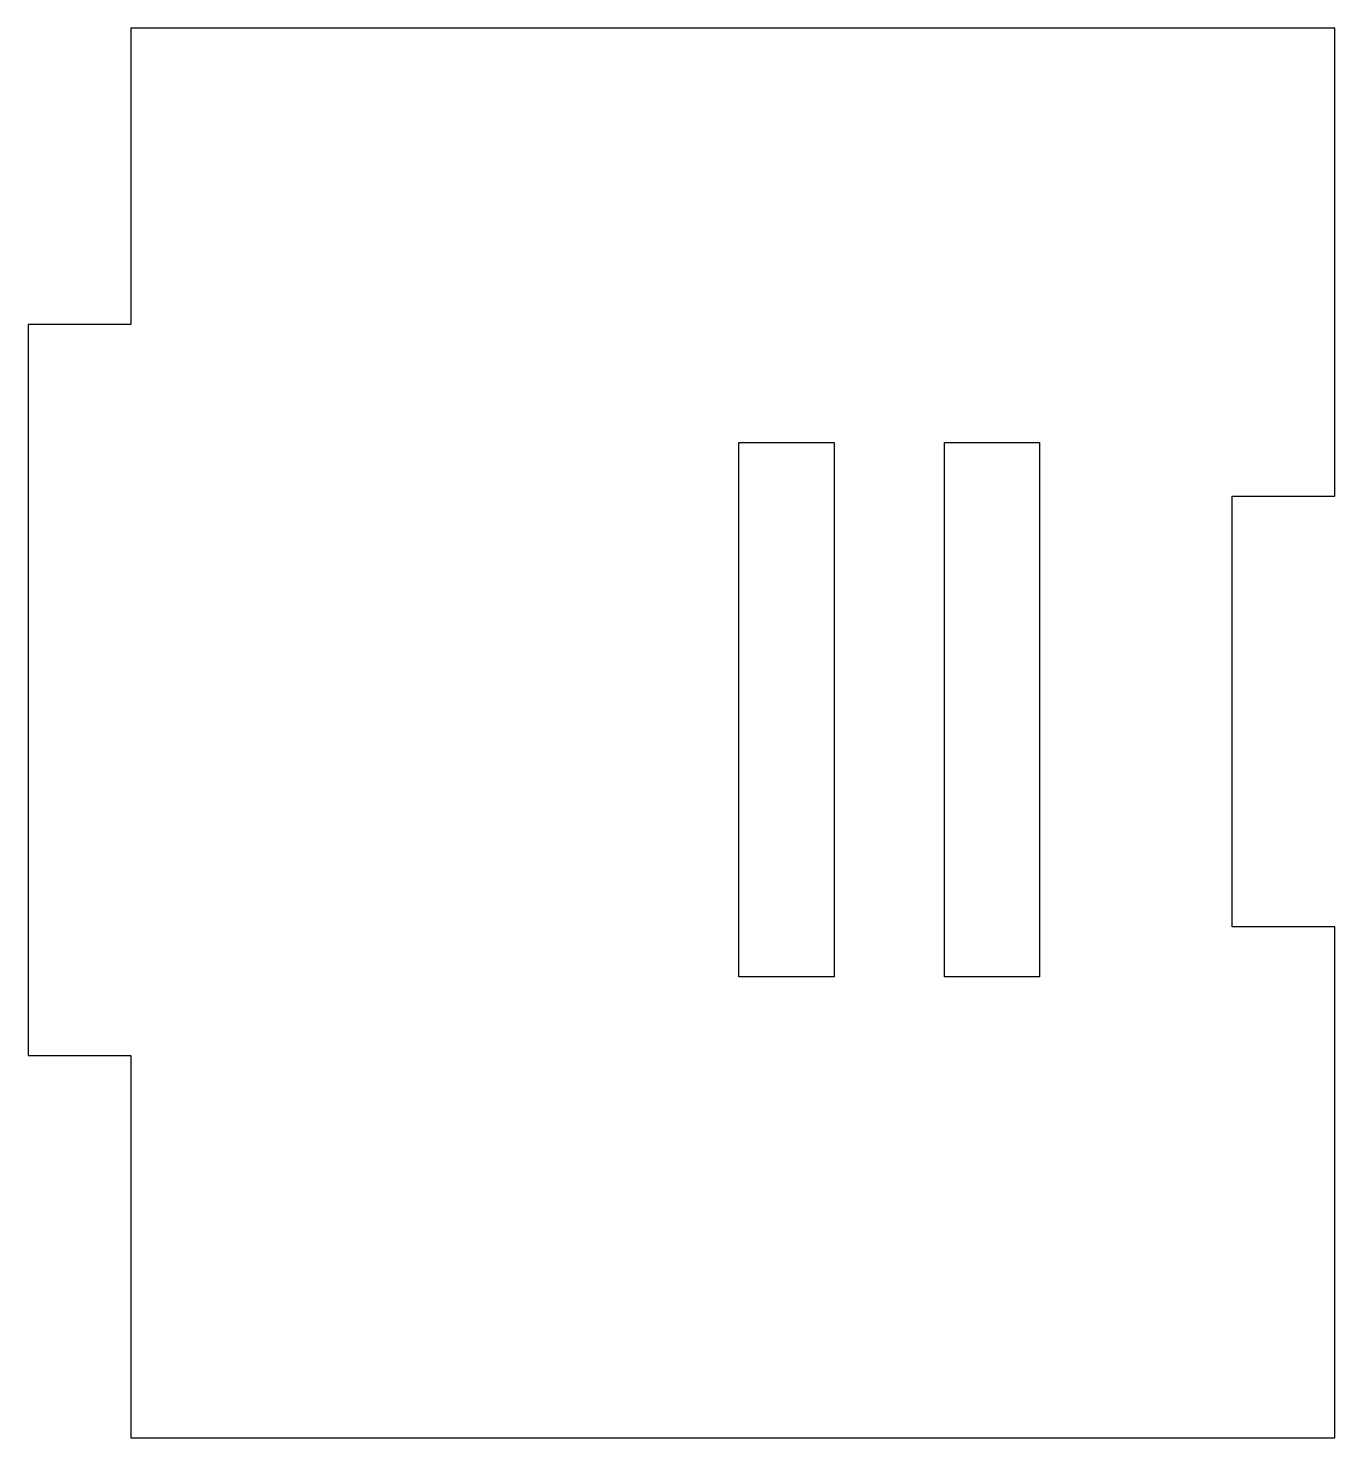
# Model space of a CAD drawing. Header units: millimetres. Extents: x -6.4 to 6.4, y -6.9 to 6.9.
import ezdxf

# ---------------------------------------------------------------- set-up
doc = ezdxf.new("R2010")
doc.units = ezdxf.units.MM
doc.layers.get('0').update_dxf_attribs({"linetype": 'CONTINUOUS'})

msp = doc.modelspace()

# ---------------------------------------------------------------- linework, layer by layer
for p, q in [((6.356, 6.856), (-5.356, 6.856)), ((-5.356, 6.856), (-5.356, 3.974)), ((6.356, 2.303), (6.356, 6.856)), ((-5.356, 3.974), (-6.356, 3.974)), ((-6.356, 3.974), (-6.356, -3.138)), ((0.559, -2.372), (0.559, 2.826)), ((0.559, 2.826), (1.484, 2.826)), ((1.484, 2.826), (1.484, -2.372)), ((2.559, 2.826), (3.484, 2.826)), ((2.559, -2.372), (2.559, 2.826)), ((3.484, 2.826), (3.484, -2.372)), ((5.356, -1.887), (5.356, 2.303)), ((5.356, 2.303), (6.356, 2.303)), ((6.356, -1.887), (5.356, -1.887)), ((6.356, -6.856), (6.356, -1.887)), ((1.484, -2.372), (0.559, -2.372)), ((3.484, -2.372), (2.559, -2.372)), ((-6.356, -3.138), (-5.356, -3.138)), ((-5.356, -3.138), (-5.356, -6.856)), ((-5.356, -6.856), (6.356, -6.856))]:
    msp.add_line(p, q)

doc.saveas('drawing.dxf')
